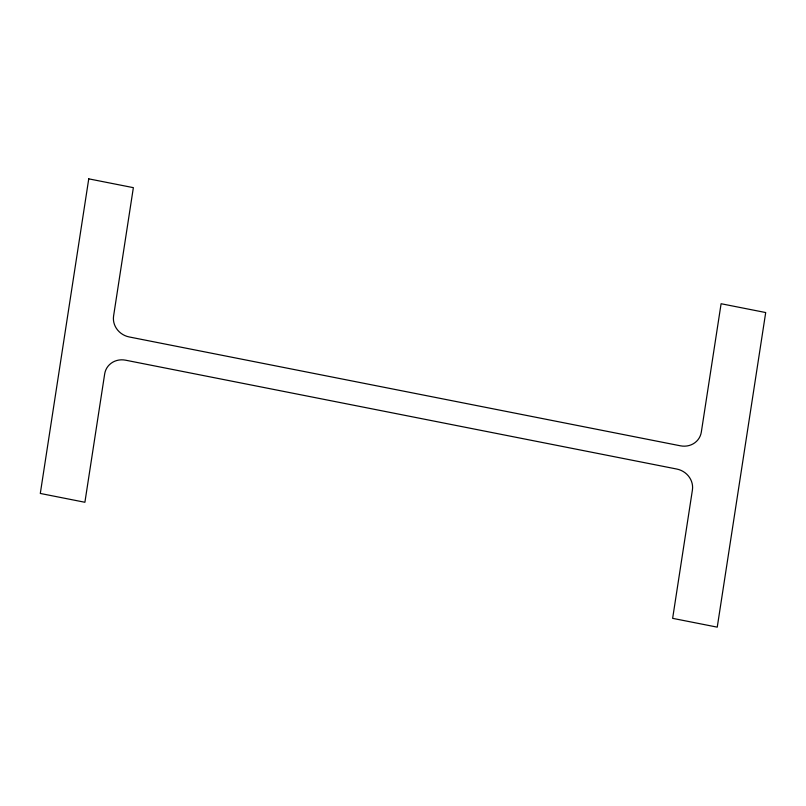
<?xml version="1.0" encoding="UTF-8"?>
<svg xmlns="http://www.w3.org/2000/svg" width="806" height="806" viewBox="0 0 806 806"><rect width="100%" height="100%" fill="white"/><g stroke="black" fill="none" stroke-linecap="round" stroke-linejoin="round"><path stroke-width="1.21" d="M88.751 178.851L40.3 493.453L84.902 502.269L104.679 373.903A18.729 17.4 27.5 0 1 125.605 360.191L676.818 469.052A18.729 17.4 27.5 0 1 692.414 489.977L672.637 618.343L717.249 627.149L765.7 312.547L721.098 303.731L701.321 432.097A18.729 17.4 27.5 0 1 680.395 445.809L129.182 336.948A18.729 17.4 27.5 0 1 113.586 316.023L133.363 187.657L88.751 178.851"/></g></svg>
